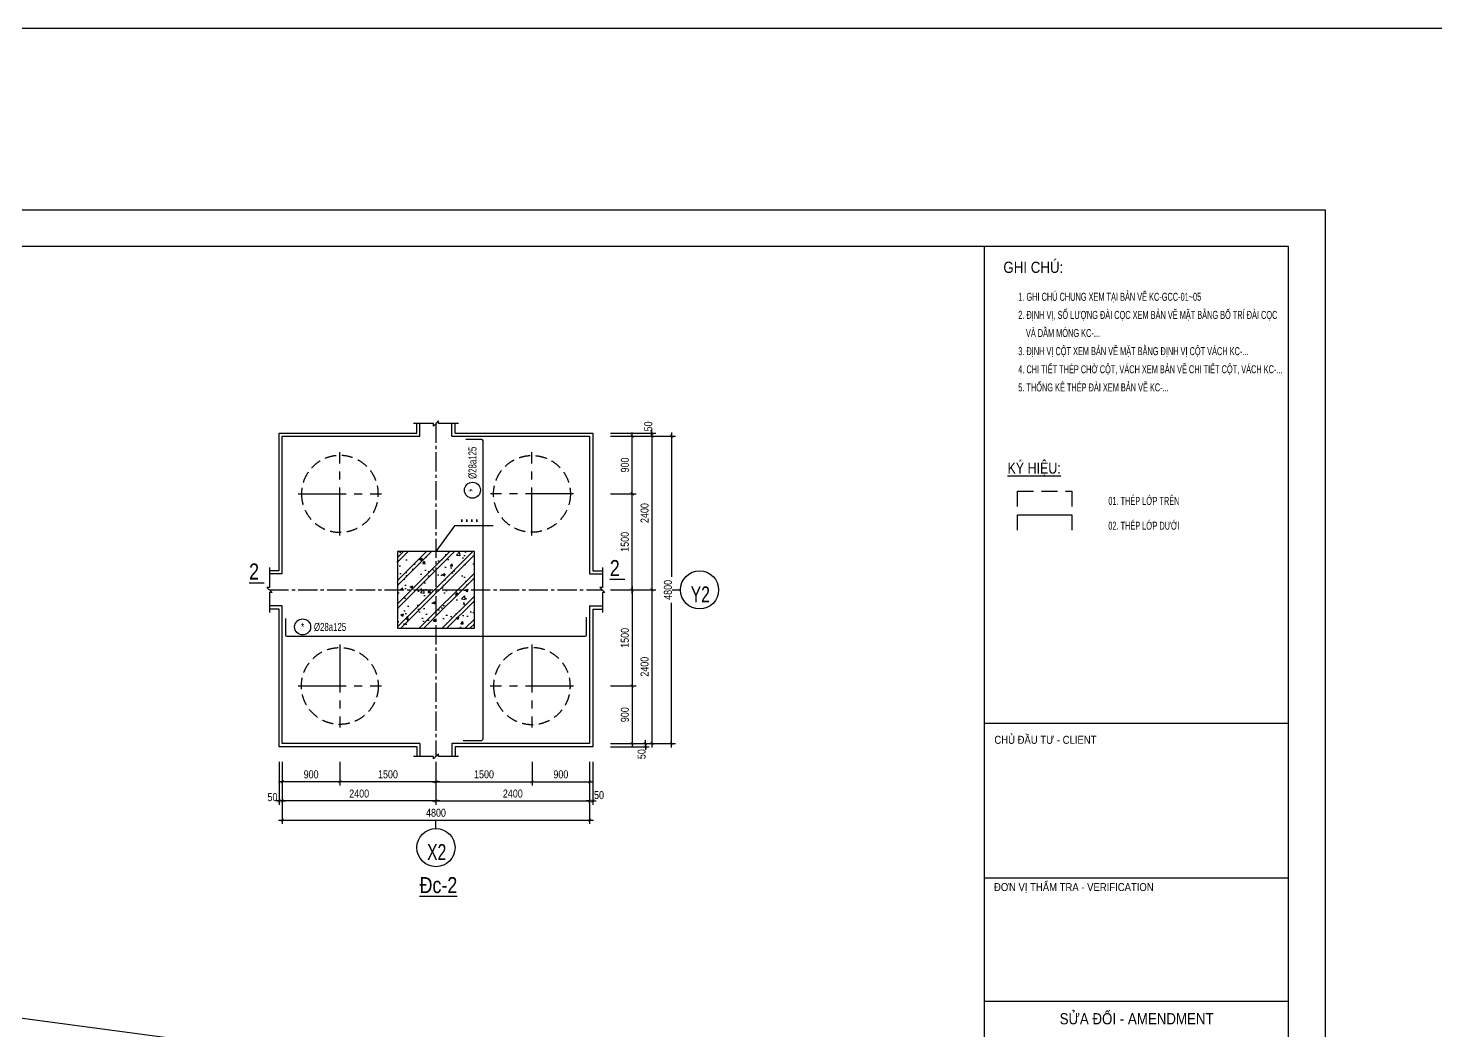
# Model space of a CAD drawing. Extents: x 71 to 2424299, y -14 to 1061502.
# Drawn here: x 1141102 to 1152095, y 494969 to 502800 of the extents above; entities that cross this region are included whole.
import ezdxf
from ezdxf.enums import TextEntityAlignment as Align

# ---------------------------------------------------------------- set-up
doc = ezdxf.new("R2010")
doc.units = 0
doc.header["$LTSCALE"] = 1000
doc.header["$MEASUREMENT"] = 0
doc.header["$PDMODE"] = 3
doc.linetypes.add('CENTER2', pattern=[1.125, 0.75, -0.125, 0.125, -0.125])
doc.linetypes.add('HIDDEN', pattern=[0.375, 0.25, -0.125])
doc.layers.get('0').update_dxf_attribs({"linetype": 'CONTINUOUS'})
doc.layers.get('Defpoints').update_dxf_attribs({"linetype": 'CONTINUOUS'})
for name, color, linetype in [('CDC -TEXT KHUNG', 7, 'CONTINUOUS'), ('CDC-KHUNGTEN', 7, 'CONTINUOUS'), ('CDC.01.AXIS', 160, 'CENTER2'), ('CDC.02.DIM', 1, 'CONTINUOUS'), ('CDC.03.BORDER', 3, 'CONTINUOUS'), ('CDC.04.HIDDEN', 8, 'HIDDEN'), ('CDC.05.STEEL', 4, 'CONTINUOUS'), ('CDC.06.TEXT', 2, 'CONTINUOUS'), ('CDC.09.COLUMN', 4, 'CONTINUOUS'), ('CDC.10.HATCH', 9, 'CONTINUOUS'), ('CDC.11.NOTE', 8, 'CONTINUOUS'), ('CDC.12.PILE', 7, 'CONTINUOUS'), ('CDC.14.STEELNUM', 9, 'CONTINUOUS'), ('KCS_CHI', 1, 'CONTINUOUS')]:
    doc.layers.add(name, color=color, linetype=linetype)
doc.styles.add('ARIAL', font='arial.ttf', dxfattribs={"width": 0.8})
doc.styles.add('KT CDC', font='arial.ttf', dxfattribs={"width": 0.85, "height": 200})
doc.styles.add('ROMANS', font='arial.ttf', dxfattribs={"width": 0.55})
doc.dimstyles.new('50', dxfattribs={"dimscale": 25, "dimtxt": 2.5, "dimasz": 1, "dimexe": 1.2, "dimexo": 0, "dimgap": 1, "dimtad": 1, "dimdec": 0, "dimlfac": 2, "dimdsep": 46, "dimtxsty": 'ARIAL', "dimblk": 'ARCHTICK', "dimcen": 1, "dimdle": 1.2, "dimclrd": 1, "dimclre": 1, "dimclrt": 2, "dimadec": 0, "dimazin": 0, "dimtfac": 0.00072, "dimtdec": 0, "dimtix": 1, "dimtmove": 2, "dimatfit": 3, "dimfxl": 1, "dimtolj": 1, "dimarcsym": 0})

# ---------------------------------------------------------------- blocks, each defined once
blk = doc.blocks.new('_ArchTick')
at = {"color": 0, "linetype": 'ByBlock', "const_width": 0.15}
blk.add_lwpolyline([(-0.5, -0.5), (0.5, 0.5)], dxfattribs=at)
blk = doc.blocks.new('*D1890')
at = {"layer": 'CDC.02.DIM', "color": 1, "lineweight": -2, "transparency": 16777216}
for p, q in [((1143087, 497070, 0), (1143087, 496735, 0)), ((1144287, 497070, 0), (1144287, 496735, 0)), ((1144317, 496765, 0), (1143057, 496765, 0))]:
    blk.add_line(p, q, dxfattribs=at)
at = {"layer": 'Defpoints', "color": 0, "transparency": 16777216}
for p in [(1143087, 497070, 0), (1144287, 497070, 0), (1143087, 496765, 0)]:
    blk.add_point(p, dxfattribs=at)
at = {"layer": 'CDC.02.DIM', "color": 1, "lineweight": -2, "transparency": 16777216, "xscale": 25, "yscale": 25, "zscale": 25, "rotation": 180}
blk.add_blockref('_ArchTick', (1143087, 496765, 0), dxfattribs=at)
at = {"layer": 'CDC.02.DIM', "color": 1, "lineweight": -2, "transparency": 16777216, "xscale": 25, "yscale": 25, "zscale": 25}
blk.add_blockref('_ArchTick', (1144287, 496765, 0), dxfattribs=at)
at = {"layer": 'CDC.02.DIM', "color": 2, "transparency": 16777216, "insert": (1143687, 496822, 0), "char_height": 62.5, "attachment_point": 5, "style": 'ARIAL'}
blk.add_mtext('\\A1;2400', dxfattribs=at)
blk = doc.blocks.new('*D1891')
at = {"layer": 'CDC.02.DIM', "color": 1, "lineweight": -2, "transparency": 16777216}
for p, q in [((1143062, 497070, 0), (1143062, 496735, 0)), ((1143087, 497070, 0), (1143087, 496735, 0)), ((1143062, 496765, 0), (1143037, 496765, 0)), ((1143087, 496765, 0), (1143062, 496765, 0)), ((1143087, 496765, 0), (1143112, 496765, 0))]:
    blk.add_line(p, q, dxfattribs=at)
at = {"layer": 'Defpoints', "color": 0, "transparency": 16777216}
for p in [(1143062, 497070, 0), (1143087, 497070, 0), (1143062, 496765, 0)]:
    blk.add_point(p, dxfattribs=at)
at = {"layer": 'CDC.02.DIM', "color": 1, "lineweight": -2, "transparency": 16777216, "xscale": 25, "yscale": 25, "zscale": 25}
blk.add_blockref('_ArchTick', (1143062, 496765, 0), dxfattribs=at)
at = {"layer": 'CDC.02.DIM', "color": 1, "lineweight": -2, "transparency": 16777216, "xscale": 25, "yscale": 25, "zscale": 25, "rotation": 180}
blk.add_blockref('_ArchTick', (1143087, 496765, 0), dxfattribs=at)
at = {"layer": 'CDC.02.DIM', "color": 2, "transparency": 16777216, "insert": (1143010, 496794, 0), "char_height": 62.5, "attachment_point": 5, "style": 'ARIAL'}
blk.add_mtext('\\A1;50', dxfattribs=at)
blk = doc.blocks.new('*D1892')
at = {"layer": 'CDC.02.DIM', "color": 1, "lineweight": -2, "transparency": 16777216}
for p, q in [((1144287, 497070, 0), (1144287, 496735, 0)), ((1145487, 497070, 0), (1145487, 496735, 0)), ((1144257, 496765, 0), (1145517, 496765, 0))]:
    blk.add_line(p, q, dxfattribs=at)
at = {"layer": 'Defpoints', "color": 0, "transparency": 16777216}
for p in [(1144287, 497070, 0), (1145487, 497070, 0), (1145487, 496765, 0)]:
    blk.add_point(p, dxfattribs=at)
at = {"layer": 'CDC.02.DIM', "color": 1, "lineweight": -2, "transparency": 16777216, "xscale": 25, "yscale": 25, "zscale": 25, "rotation": 180}
blk.add_blockref('_ArchTick', (1144287, 496765, 0), dxfattribs=at)
at = {"layer": 'CDC.02.DIM', "color": 1, "lineweight": -2, "transparency": 16777216, "xscale": 25, "yscale": 25, "zscale": 25}
blk.add_blockref('_ArchTick', (1145487, 496765, 0), dxfattribs=at)
at = {"layer": 'CDC.02.DIM', "color": 2, "transparency": 16777216, "insert": (1144887, 496822, 0), "char_height": 62.5, "attachment_point": 5, "style": 'ARIAL'}
blk.add_mtext('\\A1;2400', dxfattribs=at)
blk = doc.blocks.new('*D1893')
at = {"layer": 'CDC.02.DIM', "color": 1, "lineweight": -2, "transparency": 16777216}
for p, q in [((1145487, 497070, 0), (1145487, 496735, 0)), ((1145512, 497070, 0), (1145512, 496735, 0)), ((1145487, 496765, 0), (1145462, 496765, 0)), ((1145487, 496765, 0), (1145512, 496765, 0)), ((1145512, 496765, 0), (1145537, 496765, 0))]:
    blk.add_line(p, q, dxfattribs=at)
at = {"layer": 'Defpoints', "color": 0, "transparency": 16777216}
for p in [(1145487, 497070, 0), (1145512, 497070, 0), (1145512, 496765, 0)]:
    blk.add_point(p, dxfattribs=at)
at = {"layer": 'CDC.02.DIM', "color": 1, "lineweight": -2, "transparency": 16777216, "xscale": 25, "yscale": 25, "zscale": 25}
blk.add_blockref('_ArchTick', (1145487, 496765, 0), dxfattribs=at)
at = {"layer": 'CDC.02.DIM', "color": 1, "lineweight": -2, "transparency": 16777216, "xscale": 25, "yscale": 25, "zscale": 25, "rotation": 180}
blk.add_blockref('_ArchTick', (1145512, 496765, 0), dxfattribs=at)
at = {"layer": 'CDC.02.DIM', "color": 2, "transparency": 16777216, "insert": (1145560, 496810, 0), "char_height": 62.5, "attachment_point": 5, "style": 'ARIAL'}
blk.add_mtext('\\A1;50', dxfattribs=at)
blk = doc.blocks.new('*D1894')
at = {"layer": 'CDC.02.DIM', "color": 1, "lineweight": -2, "transparency": 16777216}
for p, q in [((1143087, 497070, 0), (1143087, 496585, 0)), ((1145487, 497070, 0), (1145487, 496585, 0)), ((1143057, 496615, 0), (1145517, 496615, 0))]:
    blk.add_line(p, q, dxfattribs=at)
at = {"layer": 'Defpoints', "color": 0, "transparency": 16777216}
for p in [(1143087, 497070, 0), (1145487, 497070, 0), (1145487, 496615, 0)]:
    blk.add_point(p, dxfattribs=at)
at = {"layer": 'CDC.02.DIM', "color": 1, "lineweight": -2, "transparency": 16777216, "xscale": 25, "yscale": 25, "zscale": 25, "rotation": 180}
blk.add_blockref('_ArchTick', (1143087, 496615, 0), dxfattribs=at)
at = {"layer": 'CDC.02.DIM', "color": 1, "lineweight": -2, "transparency": 16777216, "xscale": 25, "yscale": 25, "zscale": 25}
blk.add_blockref('_ArchTick', (1145487, 496615, 0), dxfattribs=at)
at = {"layer": 'CDC.02.DIM', "color": 2, "transparency": 16777216, "insert": (1144287, 496672, 0), "char_height": 62.5, "attachment_point": 5, "style": 'ARIAL'}
blk.add_mtext('\\A1;4800', dxfattribs=at)
blk = doc.blocks.new('*D1895')
at = {"layer": 'CDC.02.DIM', "color": 1, "lineweight": -2, "transparency": 16777216}
for p, q in [((1143537, 497070), (1143537, 496885)), ((1144287, 497070), (1144287, 496885)), ((1144317, 496915), (1143507, 496915))]:
    blk.add_line(p, q, dxfattribs=at)
at = {"layer": 'Defpoints', "color": 0, "transparency": 16777216}
for p in [(1143537, 497070), (1144287, 497070), (1143537, 496915)]:
    blk.add_point(p, dxfattribs=at)
at = {"layer": 'CDC.02.DIM', "color": 1, "lineweight": -2, "transparency": 16777216, "xscale": 25, "yscale": 25, "zscale": 25, "rotation": 180}
blk.add_blockref('_ArchTick', (1143537, 496915), dxfattribs=at)
at = {"layer": 'CDC.02.DIM', "color": 1, "lineweight": -2, "transparency": 16777216, "xscale": 25, "yscale": 25, "zscale": 25}
blk.add_blockref('_ArchTick', (1144287, 496915), dxfattribs=at)
at = {"layer": 'CDC.02.DIM', "color": 2, "transparency": 16777216, "insert": (1143912, 496972), "char_height": 62.5, "attachment_point": 5, "style": 'ARIAL'}
blk.add_mtext('\\A1;1500', dxfattribs=at)
blk = doc.blocks.new('*D1896')
at = {"layer": 'CDC.02.DIM', "color": 1, "lineweight": -2, "transparency": 16777216}
for p, q in [((1144287, 497070), (1144287, 496885)), ((1145037, 497070), (1145037, 496885)), ((1144257, 496915), (1145067, 496915))]:
    blk.add_line(p, q, dxfattribs=at)
at = {"layer": 'Defpoints', "color": 0, "transparency": 16777216}
for p in [(1144287, 497070), (1145037, 497070), (1145037, 496915)]:
    blk.add_point(p, dxfattribs=at)
at = {"layer": 'CDC.02.DIM', "color": 1, "lineweight": -2, "transparency": 16777216, "xscale": 25, "yscale": 25, "zscale": 25, "rotation": 180}
blk.add_blockref('_ArchTick', (1144287, 496915), dxfattribs=at)
at = {"layer": 'CDC.02.DIM', "color": 1, "lineweight": -2, "transparency": 16777216, "xscale": 25, "yscale": 25, "zscale": 25}
blk.add_blockref('_ArchTick', (1145037, 496915), dxfattribs=at)
at = {"layer": 'CDC.02.DIM', "color": 2, "transparency": 16777216, "insert": (1144662, 496972), "char_height": 62.5, "attachment_point": 5, "style": 'ARIAL'}
blk.add_mtext('\\A1;1500', dxfattribs=at)
blk = doc.blocks.new('*D1897')
at = {"layer": 'CDC.02.DIM', "color": 1, "lineweight": -2, "transparency": 16777216}
for p, q in [((1145650, 499613), (1146003, 499613)), ((1145973, 499643), (1145973, 498383)), ((1145650, 498413), (1146003, 498413))]:
    blk.add_line(p, q, dxfattribs=at)
at = {"layer": 'Defpoints', "color": 0, "transparency": 16777216}
for p in [(1145650, 499613), (1145650, 498413), (1145973, 498413)]:
    blk.add_point(p, dxfattribs=at)
at = {"layer": 'CDC.02.DIM', "color": 1, "lineweight": -2, "transparency": 16777216, "xscale": 25, "yscale": 25, "zscale": 25}
for p, rotation in [((1145973, 499613), 90), ((1145973, 498413), 270)]:
    blk.add_blockref('_ArchTick', p, dxfattribs=dict(at, rotation=rotation))
at = {"layer": 'CDC.02.DIM', "color": 2, "transparency": 16777216, "insert": (1145916, 499013), "char_height": 62.5, "attachment_point": 5, "rotation": 90, "style": 'ARIAL'}
blk.add_mtext('\\A1;2400', dxfattribs=at)
blk = doc.blocks.new('*D1898')
at = {"layer": 'CDC.02.DIM', "color": 1, "lineweight": -2, "transparency": 16777216}
for p, q in [((1145650, 498413), (1146003, 498413)), ((1145973, 498443), (1145973, 497183)), ((1145650, 497213), (1146003, 497213))]:
    blk.add_line(p, q, dxfattribs=at)
at = {"layer": 'Defpoints', "color": 0, "transparency": 16777216}
for p in [(1145650, 498413), (1145650, 497213), (1145973, 497213)]:
    blk.add_point(p, dxfattribs=at)
at = {"layer": 'CDC.02.DIM', "color": 1, "lineweight": -2, "transparency": 16777216, "xscale": 25, "yscale": 25, "zscale": 25}
for p, rotation in [((1145973, 498413), 90), ((1145973, 497213), 270)]:
    blk.add_blockref('_ArchTick', p, dxfattribs=dict(at, rotation=rotation))
at = {"layer": 'CDC.02.DIM', "color": 2, "transparency": 16777216, "insert": (1145916, 497813), "char_height": 62.5, "attachment_point": 5, "rotation": 90, "style": 'ARIAL'}
blk.add_mtext('\\A1;2400', dxfattribs=at)
blk = doc.blocks.new('*D1899')
at = {"layer": 'CDC.02.DIM', "color": 1, "lineweight": -2, "transparency": 16777216}
for p, q in [((1145650, 499613), (1146157, 499613)), ((1146127, 499643), (1146127, 498514)), ((1146127, 497183), (1146127, 498313)), ((1145650, 497213), (1146157, 497213))]:
    blk.add_line(p, q, dxfattribs=at)
at = {"layer": 'Defpoints', "color": 0, "transparency": 16777216}
for p in [(1145650, 499613), (1145650, 497213), (1146127, 497213)]:
    blk.add_point(p, dxfattribs=at)
at = {"layer": 'CDC.02.DIM', "color": 1, "lineweight": -2, "transparency": 16777216, "xscale": 25, "yscale": 25, "zscale": 25}
for p, rotation in [((1146127, 499613), 90), ((1146127, 497213), 270)]:
    blk.add_blockref('_ArchTick', p, dxfattribs=dict(at, rotation=rotation))
at = {"layer": 'CDC.02.DIM', "color": 2, "transparency": 16777216, "insert": (1146098, 498413), "char_height": 62.5, "attachment_point": 5, "rotation": 90, "style": 'ARIAL'}
blk.add_mtext('\\A1;4800', dxfattribs=at)
blk = doc.blocks.new('*D1900')
at = {"layer": 'CDC.02.DIM', "color": 1, "lineweight": -2, "transparency": 16777216}
for p, q in [((1145650, 499638), (1146003, 499638)), ((1145650, 499613), (1146003, 499613)), ((1145973, 499638), (1145973, 499663)), ((1145973, 499613), (1145973, 499638)), ((1145973, 499613), (1145973, 499588))]:
    blk.add_line(p, q, dxfattribs=at)
at = {"layer": 'Defpoints', "color": 0, "transparency": 16777216}
for p in [(1145650, 499638), (1145650, 499613), (1145973, 499638)]:
    blk.add_point(p, dxfattribs=at)
at = {"layer": 'CDC.02.DIM', "color": 1, "lineweight": -2, "transparency": 16777216, "xscale": 25, "yscale": 25, "zscale": 25}
for p, rotation in [((1145973, 499638), 270), ((1145973, 499613), 90)]:
    blk.add_blockref('_ArchTick', p, dxfattribs=dict(at, rotation=rotation))
at = {"layer": 'CDC.02.DIM', "color": 2, "transparency": 16777216, "insert": (1145945, 499690), "char_height": 62.5, "attachment_point": 5, "rotation": 90, "style": 'ARIAL'}
blk.add_mtext('\\A1;50', dxfattribs=at)
blk = doc.blocks.new('*D1901')
at = {"layer": 'CDC.02.DIM', "color": 1, "lineweight": -2, "transparency": 16777216}
for p, q in [((1145650, 497213), (1145952, 497213)), ((1145922, 497213), (1145922, 497238)), ((1145922, 497213), (1145922, 497188)), ((1145650, 497188), (1145952, 497188)), ((1145922, 497188), (1145922, 497163))]:
    blk.add_line(p, q, dxfattribs=at)
at = {"layer": 'Defpoints', "color": 0, "transparency": 16777216}
for p in [(1145650, 497213), (1145650, 497188), (1145922, 497188)]:
    blk.add_point(p, dxfattribs=at)
at = {"layer": 'CDC.02.DIM', "color": 1, "lineweight": -2, "transparency": 16777216, "xscale": 25, "yscale": 25, "zscale": 25}
for p, rotation in [((1145922, 497213), 270), ((1145922, 497188), 90)]:
    blk.add_blockref('_ArchTick', p, dxfattribs=dict(at, rotation=rotation))
at = {"layer": 'CDC.02.DIM', "color": 2, "transparency": 16777216, "insert": (1145893, 497130), "char_height": 62.5, "attachment_point": 5, "rotation": 90, "style": 'ARIAL'}
blk.add_mtext('\\A1;50', dxfattribs=at)
blk = doc.blocks.new('*D1902')
at = {"layer": 'CDC.02.DIM', "color": 1, "lineweight": -2, "transparency": 16777216}
for p, q in [((1145819, 498383), (1145819, 499193)), ((1145650, 499163), (1145849, 499163)), ((1145650, 498413), (1145849, 498413))]:
    blk.add_line(p, q, dxfattribs=at)
at = {"layer": 'Defpoints', "color": 0, "transparency": 16777216}
for p in [(1145650, 499163), (1145819, 499163), (1145650, 498413)]:
    blk.add_point(p, dxfattribs=at)
at = {"layer": 'CDC.02.DIM', "color": 1, "lineweight": -2, "transparency": 16777216, "xscale": 25, "yscale": 25, "zscale": 25}
for p, rotation in [((1145819, 499163), 90), ((1145819, 498413), 270)]:
    blk.add_blockref('_ArchTick', p, dxfattribs=dict(at, rotation=rotation))
at = {"layer": 'CDC.02.DIM', "color": 2, "transparency": 16777216, "insert": (1145762, 498788), "char_height": 62.5, "attachment_point": 5, "rotation": 90, "style": 'ARIAL'}
blk.add_mtext('\\A1;1500', dxfattribs=at)
blk = doc.blocks.new('*D1903')
at = {"layer": 'CDC.02.DIM', "color": 1, "lineweight": -2, "transparency": 16777216}
for p, q in [((1145650, 498413), (1145849, 498413)), ((1145819, 498443), (1145819, 497633)), ((1145650, 497663), (1145849, 497663))]:
    blk.add_line(p, q, dxfattribs=at)
at = {"layer": 'Defpoints', "color": 0, "transparency": 16777216}
for p in [(1145650, 498413), (1145650, 497663), (1145819, 497663)]:
    blk.add_point(p, dxfattribs=at)
at = {"layer": 'CDC.02.DIM', "color": 1, "lineweight": -2, "transparency": 16777216, "xscale": 25, "yscale": 25, "zscale": 25}
for p, rotation in [((1145819, 498413), 90), ((1145819, 497663), 270)]:
    blk.add_blockref('_ArchTick', p, dxfattribs=dict(at, rotation=rotation))
at = {"layer": 'CDC.02.DIM', "color": 2, "transparency": 16777216, "insert": (1145762, 498038), "char_height": 62.5, "attachment_point": 5, "rotation": 90, "style": 'ARIAL'}
blk.add_mtext('\\A1;1500', dxfattribs=at)
blk = doc.blocks.new('D1200')
at = {"layer": 'CDC.01.AXIS'}
for p, q in [((0, -650), (0, 650)), ((650, 0), (-650, 0))]:
    blk.add_line(p, q, dxfattribs=at)
at = {"layer": 'CDC.04.HIDDEN', "ltscale": 0.7}
blk.add_circle((0, 0), 600, dxfattribs=at)
blk = doc.blocks.new('*D1729')
at = {"layer": 'CDC.02.DIM', "color": 1, "lineweight": -2, "transparency": 16777216}
for p, q in [((1143087, 497070), (1143087, 496885)), ((1143537, 497070), (1143537, 496885)), ((1143567, 496915), (1143057, 496915))]:
    blk.add_line(p, q, dxfattribs=at)
at = {"layer": 'Defpoints', "color": 0, "transparency": 16777216}
for p in [(1143087, 497070), (1143537, 497070), (1143087, 496915)]:
    blk.add_point(p, dxfattribs=at)
at = {"layer": 'CDC.02.DIM', "color": 1, "lineweight": -2, "transparency": 16777216, "xscale": 25, "yscale": 25, "zscale": 25, "rotation": 180}
blk.add_blockref('_ArchTick', (1143087, 496915), dxfattribs=at)
at = {"layer": 'CDC.02.DIM', "color": 1, "lineweight": -2, "transparency": 16777216, "xscale": 25, "yscale": 25, "zscale": 25}
blk.add_blockref('_ArchTick', (1143537, 496915), dxfattribs=at)
at = {"layer": 'CDC.02.DIM', "color": 2, "transparency": 16777216, "insert": (1143312, 496972), "char_height": 62.5, "attachment_point": 5, "style": 'ARIAL'}
blk.add_mtext('\\A1;900', dxfattribs=at)
blk = doc.blocks.new('*D1730')
at = {"layer": 'CDC.02.DIM', "color": 1, "lineweight": -2, "transparency": 16777216}
for p, q in [((1145037, 497070), (1145037, 496885)), ((1145487, 497070), (1145487, 496885)), ((1145007, 496915), (1145517, 496915))]:
    blk.add_line(p, q, dxfattribs=at)
at = {"layer": 'Defpoints', "color": 0, "transparency": 16777216}
for p in [(1145037, 497070), (1145487, 497070), (1145487, 496915)]:
    blk.add_point(p, dxfattribs=at)
at = {"layer": 'CDC.02.DIM', "color": 1, "lineweight": -2, "transparency": 16777216, "xscale": 25, "yscale": 25, "zscale": 25, "rotation": 180}
blk.add_blockref('_ArchTick', (1145037, 496915), dxfattribs=at)
at = {"layer": 'CDC.02.DIM', "color": 1, "lineweight": -2, "transparency": 16777216, "xscale": 25, "yscale": 25, "zscale": 25}
blk.add_blockref('_ArchTick', (1145487, 496915), dxfattribs=at)
at = {"layer": 'CDC.02.DIM', "color": 2, "transparency": 16777216, "insert": (1145262, 496972), "char_height": 62.5, "attachment_point": 5, "style": 'ARIAL'}
blk.add_mtext('\\A1;900', dxfattribs=at)
blk = doc.blocks.new('*D1731')
at = {"layer": 'CDC.02.DIM', "color": 1, "lineweight": -2, "transparency": 16777216}
for p, q in [((1145650, 497663), (1145849, 497663)), ((1145819, 497693), (1145819, 497183)), ((1145650, 497213), (1145849, 497213))]:
    blk.add_line(p, q, dxfattribs=at)
at = {"layer": 'Defpoints', "color": 0, "transparency": 16777216}
for p in [(1145650, 497663), (1145650, 497213), (1145819, 497213)]:
    blk.add_point(p, dxfattribs=at)
at = {"layer": 'CDC.02.DIM', "color": 1, "lineweight": -2, "transparency": 16777216, "xscale": 25, "yscale": 25, "zscale": 25}
for p, rotation in [((1145819, 497663), 90), ((1145819, 497213), 270)]:
    blk.add_blockref('_ArchTick', p, dxfattribs=dict(at, rotation=rotation))
at = {"layer": 'CDC.02.DIM', "color": 2, "transparency": 16777216, "insert": (1145762, 497438), "char_height": 62.5, "attachment_point": 5, "rotation": 90, "style": 'ARIAL'}
blk.add_mtext('\\A1;900', dxfattribs=at)
blk = doc.blocks.new('*D1732')
at = {"layer": 'CDC.02.DIM', "color": 1, "lineweight": -2, "transparency": 16777216}
for p, q in [((1145650, 499613), (1145849, 499613)), ((1145819, 499133), (1145819, 499643)), ((1145650, 499163), (1145849, 499163))]:
    blk.add_line(p, q, dxfattribs=at)
at = {"layer": 'Defpoints', "color": 0, "transparency": 16777216}
for p in [(1145650, 499613), (1145819, 499613), (1145650, 499163)]:
    blk.add_point(p, dxfattribs=at)
at = {"layer": 'CDC.02.DIM', "color": 1, "lineweight": -2, "transparency": 16777216, "xscale": 25, "yscale": 25, "zscale": 25}
for p, rotation in [((1145819, 499613), 90), ((1145819, 499163), 270)]:
    blk.add_blockref('_ArchTick', p, dxfattribs=dict(at, rotation=rotation))
at = {"layer": 'CDC.02.DIM', "color": 2, "transparency": 16777216, "insert": (1145762, 499388), "char_height": 62.5, "attachment_point": 5, "rotation": 90, "style": 'ARIAL'}
blk.add_mtext('\\A1;900', dxfattribs=at)
blk = doc.blocks.new('34')
at = {"color": 4, "elevation": 0}
blk.add_lwpolyline([(1087304, 521743), (1107165, 521743), (1107165, 536023), (1087304, 536023)], close=True, dxfattribs=at)
at = {"layer": 'CDC-KHUNGTEN', "color": 4}
blk.add_line((1104790, 521743), (1104790, 536023), dxfattribs=at)
at = {"layer": 'CDC-KHUNGTEN', "color": 7}
for p, q in [((1107165, 521743), (1107165, 536023)), ((1107165, 532296), (1104790, 532296)), ((1107165, 531089), (1104790, 531089)), ((1107165, 530125), (1104790, 530125))]:
    blk.add_line(p, q, dxfattribs=at)
at = {"layer": 'Defpoints', "elevation": 0}
blk.add_lwpolyline([(1086424, 521457), (1086424, 536307), (1107449, 536307), (1107449, 521457), (1086424, 521457)], close=True, dxfattribs=at)
at = {"layer": 'CDC -TEXT KHUNG', "style": 'KT CDC', "width": 0.85}
for s, p in [('CHỦ ĐẦU TƯ - CLIENT', (1104867, 532138)), ('ĐƠN VỊ THẨM TRA - VERIFICATION ', (1104864, 530988))]:
    blk.add_text(s, height=62.5, dxfattribs=at).set_placement(p)
at = {"layer": 'CDC -TEXT KHUNG', "color": 6, "style": 'KT CDC', "width": 0.85}
blk.add_text('SỬA ĐỔI - AMENDMENT', height=87.5, dxfattribs=at).set_placement((1105978, 529947), align=Align.CENTER)

msp = doc.modelspace()

# ---------------------------------------------------------------- hatches: boundary and pattern name
at = {"layer": 'CDC.10.HATCH'}
h = msp.add_hatch(dxfattribs=at)
h.set_pattern_fill('CHAU-01', color=256, scale=30, style=0, pattern_type=2)
h.set_pattern_definition([(50, (0, -17150), (215.178055, -18.82564), [22.5, -247.5]), (355, (0, -17150), (-41.6254, 225.65764), [18, -198]), (100.4514, (17.93, -17151.57), (173.552815, 206.831863), [19.122057, -210.342634]), (46.1842, (0, -17090), (320.172315, -49.655704), [33.75, -371.25]), (96.6356, (26.68, -17094.14), (280.39881, 292.23536), [28.68309, -315.5139]), (351.1842, (0, -17090), (280.39858, 292.23558), [27, -297]), (21, (30, -17105), (179.072116, -120.785667), [22.5, -247.5]), (326, (30, -17105), (72.9946, 217.545014), [18, -198]), (71.4514, (44.92, -17115.07), (252.06679, 96.75915), [19.122057, -210.342634]), (37.5, (0, -17150), (3.6479566, 99.868156), [0, -195.6, 0, -201, 0, -198.75]), (7.5, (0, -17150), (78.920861, 118.323514), [0, -114.6, 0, -191.1, 0, -75.75]), (327.5, (-66.9, -17150), (160.146731, -6.7664615), [0, -75, 0, -234, 0, -310.5]), (317.5, (-96.9, -17150), (174.955851, 30.031495), [0, -97.5, 0, -155.4, 0, -220.5]), (45, (0, -17150), (-90.156115, 90.156115), []), (45, (0, -17113.25), (-90.156115, 90.156115), [])])
h.paths.add_polyline_path([(1144586.55, 498712.65), (1143986.55, 498712.65), (1143986.55, 498112.65), (1144586.55, 498112.65)])

# ---------------------------------------------------------------- linework, layer by layer
at = {"layer": 'CDC.01.AXIS', "ltscale": 0.2}
for p, q in [((1144286.55, 499712.65), (1144286.55, 497112.65)), ((1142986.04, 498412.67), (1145586.55, 498412.16))]:
    msp.add_line(p, q, dxfattribs=at)
at = {"layer": 'CDC.03.BORDER'}
for p, q in [((1144161.55, 499612.65), (1144161.55, 499712.65)), ((1144411.55, 499612.65), (1144411.55, 499712.65)), ((1143086.55, 498537.16), (1142986.55, 498537.16)), ((1145486.55, 498537.16), (1145586.55, 498537.16)), ((1143086.55, 498287.16), (1142986.55, 498287.16)), ((1145486.55, 498287.16), (1145586.55, 498287.16)), ((1144161.55, 497212.65), (1144161.55, 497112.65)), ((1144411.55, 497212.65), (1144411.55, 497112.65))]:
    msp.add_line(p, q, dxfattribs=at)
at = {"layer": 'CDC.03.BORDER', "elevation": 0}
for points in [[(1143086.55, 498537.16), (1143086.55, 499612.65), (1144161.55, 499612.65)], [(1144411.55, 499612.65), (1145486.55, 499612.65), (1145486.55, 498537.16)], [(1144161.55, 497212.65), (1143086.55, 497212.65), (1143086.55, 498287.16)], [(1145486.55, 498287.16), (1145486.55, 497212.65), (1144411.55, 497212.65)]]:
    msp.add_lwpolyline(points, dxfattribs=at)
at = {"layer": 'CDC.05.STEEL', "elevation": 0}
for points in [[(1144500, 497237.65), (1144644.25, 497237.65, 0.41421356), (1144654.25, 497247.65), (1144654.25, 499577.65, 0.41421356), (1144644.25, 499587.65), (1144520, 499587.65)], [(1143111.55, 498190), (1143111.55, 498061.11, 0.41421356), (1143121.55, 498051.11), (1145451.55, 498051.11, 0.41421356), (1145461.55, 498061.11), (1145461.55, 498200)]]:
    msp.add_lwpolyline(points, format="xyb", dxfattribs=at)
at = {"layer": 'CDC.05.STEEL', "linetype": 'HIDDEN', "ltscale": 0.5, "elevation": 0}
msp.add_lwpolyline([(1148826.81, 499064.29), (1148826.81, 499182.75), (1149252.84, 499182.75), (1149252.84, 499064.29)], dxfattribs=at)
at = {"layer": 'CDC.05.STEEL', "elevation": 0}
msp.add_lwpolyline([(1148826.81, 498879.55), (1148826.81, 498998.02), (1149252.84, 498998.02), (1149252.84, 498879.55)], dxfattribs=at)
at = {"layer": 'CDC.09.COLUMN', "elevation": 0}
msp.add_lwpolyline([(1143986.55, 498112.65), (1144586.55, 498112.65), (1144586.55, 498712.65), (1143986.55, 498712.65)], close=True, dxfattribs=at)
at = {"layer": 'CDC.11.NOTE'}
for p, q in [((1144136.55, 499637.65), (1144136.55, 499712.65)), ((1144436.55, 499637.65), (1144436.55, 499712.65)), ((1143061.55, 498562.16), (1142986.55, 498562.16)), ((1145511.55, 498562.16), (1145586.55, 498562.16)), ((1146130.02, 498412.95), (1146195.94, 498412.95)), ((1143061.55, 498262.16), (1142986.55, 498262.16)), ((1145511.55, 498262.16), (1145586.55, 498262.16)), ((1144136.55, 497187.65), (1144136.55, 497112.65)), ((1144436.55, 497187.65), (1144436.55, 497112.65)), ((1144286.55, 496549.31, 0), (1144286.55, 496615.23, 0))]:
    msp.add_line(p, q, dxfattribs=at)
at = {"layer": 'CDC.11.NOTE', "elevation": 0}
for points in [[(1144461.55, 499712.65), (1144306.55, 499712.65), (1144306.55, 499732.65), (1144266.55, 499692.65), (1144266.55, 499712.65), (1144111.55, 499712.65)], [(1143061.55, 498562.16), (1143061.55, 499637.65), (1144136.55, 499637.65)], [(1144436.55, 499637.65), (1145511.55, 499637.65), (1145511.55, 498562.16)], [(1142986.55, 498587.16), (1142986.55, 498432.16), (1142966.55, 498432.16), (1143006.55, 498392.16), (1142986.55, 498392.16), (1142986.55, 498237.16)], [(1145586.55, 498587.16), (1145586.55, 498432.16), (1145566.55, 498432.16), (1145606.55, 498392.16), (1145586.55, 498392.16), (1145586.55, 498237.16)], [(1144136.55, 497187.65), (1143061.55, 497187.65), (1143061.55, 498262.16)], [(1145511.55, 498262.16), (1145511.55, 497187.65), (1144436.55, 497187.65)], [(1144461.55, 497112.65), (1144306.55, 497112.65), (1144306.55, 497132.65), (1144266.55, 497092.65), (1144266.55, 497112.65), (1144111.55, 497112.65)]]:
    msp.add_lwpolyline(points, dxfattribs=at)
at = {"layer": 'CDC.11.NOTE'}
for centre in [(1146345.08, 498412.95), (1144286.55, 496400.17, 0)]:
    msp.add_circle(centre, 149.14, dxfattribs=at)
at = {"layer": 'CDC.14.STEELNUM'}
for centre in [(1144571.75, 499191.33), (1143245.78, 498123.61)]:
    msp.add_circle(centre, 62.5, dxfattribs=at)
at = {"layer": 'Defpoints', "color": 1}
msp.add_line((1082950, 502800), (1264360, 478660), dxfattribs=at)
msp.add_lwpolyline([(1082950, 502800), (1264360, 502800), (1264360, 478660), (1082950, 478660)], close=True, dxfattribs=at)
at = {"layer": 'KCS_CHI', "elevation": 0}
msp.add_lwpolyline([(1144734.54, 498913.71), (1144430.97, 498913.71), (1144286.55, 498712.65)], dxfattribs=at)

# ---------------------------------------------------------------- block references
at = {"layer": 'CDC.03.BORDER'}
msp.add_blockref('34', (43780.36, -34927.16), dxfattribs=at)
at = {"layer": 'CDC.12.PILE', "yscale": 0.5, "zscale": 0.5}
for p, xscale in [((1143536.55, 499162.65), -0.5), ((1145036.55, 499162.65), 0.5)]:
    msp.add_blockref('D1200', p, dxfattribs=dict(at, xscale=xscale))
at = {"layer": 'CDC.12.PILE', "rotation": 179.9773539869514}
for p, xscale, yscale, zscale in [((1143536.26, 497662.47), 0.5000000000560113, 0.5000000000560113, 0.5000000000560113), ((1145036.26, 497661.88), -0.5000000000560113, 0.5, 0.5)]:
    msp.add_blockref('D1200', p, dxfattribs=dict(at, xscale=xscale, yscale=yscale, zscale=zscale))

# ---------------------------------------------------------------- texts
at = {"layer": 'CDC -TEXT KHUNG', "color": 6, "style": 'KT CDC', "width": 0.85}
msp.add_text('GHI CHÚ:', height=87.5, dxfattribs=at).set_placement((1148717.83, 500888.37))
at = {"layer": 'CDC.06.TEXT'}
for s, height, style, width, p in [('1. GHI CHÚ CHUNG XEM TẠI BẢN VẼ KC-GCC-01~05', 62.5, 'ROMANS', 0.55, (1148833.9, 500670.71, -80000)), ('2. ĐỊNH VỊ, SỐ LƯỢNG ĐÀI CỌC XEM BẢN VẼ MẶT BẰNG BỐ TRÍ ĐÀI CỌC', 62.5, 'ROMANS', 0.55, (1148833.9, 500529.18, -80000)), ('VÀ DẦM MÓNG KC-...', 62.5, 'ROMANS', 0.55, (1148893.9, 500387.66, -80000)), ('3. ĐỊNH VỊ CỘT XEM BẢN VẼ MẶT BẰNG ĐỊNH VỊ CỘT VÁCH KC-...', 62.5, 'ROMANS', 0.55, (1148833.9, 500246.14, -80000)), ('4. CHI TIẾT THÉP CHỜ CỘT, VÁCH XEM BẢN VẼ CHI TIẾT CỘT, VÁCH KC-...', 62.5, 'ROMANS', 0.55, (1148833.9, 500104.62, -80000)), ('5. THỐNG KÊ THÉP ĐÀI XEM BẢN VẼ KC-...', 62.5, 'ROMANS', 0.55, (1148833.9, 499963.09, -80000)), ('%%UKÝ HIỆU:', 87, 'ARIAL', 0.8, (1148749.73, 499320.7)), ('01. THÉP LỚP TRÊN', 62.5, 'ROMANS', 0.6, (1149537.51, 499076.76, -80000)), ('02. THÉP LỚP DƯỚI', 62.5, 'ROMANS', 0.6, (1149537.51, 498882.93, -80000))]:
    msp.add_text(s, height=height, dxfattribs=dict(at, style=style, width=width)).set_placement(p)
at = {"layer": 'CDC.06.TEXT', "style": 'ARIAL', "width": 0.7}
msp.add_text('%%C28a125', height=62.5, rotation=90, dxfattribs=at).set_placement((1144571.75, 499405.35), align=Align.MIDDLE_CENTER)
at = {"layer": 'CDC.06.TEXT', "style": 'ARIAL'}
for s, height, width, p in [('....', 125, 0.8, (1144547.63, 499006.6)), ('%%U2 ', 125, 0.8, (1142885.86, 498556.31, 0)), ('%%U2 ', 125, 0.8, (1145702.42, 498583.46, 0)), ('%%C28a125', 62.5, 0.7, (1143459.81, 498123.61)), ('%%UĐc-2', 125, 0.8, (1144305.83, 496107.39, 0))]:
    msp.add_text(s, height=height, dxfattribs=dict(at, width=width)).set_placement(p, align=Align.MIDDLE_CENTER)
at = {"layer": 'CDC.06.TEXT', "char_height": 125, "width": 116.16, "attachment_point": 8, "line_spacing_factor": 0.938532}
for s, insert in [('{\\fArial|b0|i0|c0|p34;\\W0.7;Y2}', (1146351, 498315.28)), ('{\\fArial|b0|i0|c0|p34;\\W0.7;X2}', (1144292.47, 496302.5, 0))]:
    msp.add_mtext(s, dxfattribs=dict(at, insert=insert))
at = {"layer": 'CDC.14.STEELNUM', "style": 'ARIAL', "width": 0.7}
msp.add_text('*', height=62.5, rotation=90, dxfattribs=at).set_placement((1144571.75, 499191.33), align=Align.MIDDLE_CENTER)
msp.add_text('*', height=62.5, dxfattribs=at).set_placement((1143245.78, 498123.61), align=Align.MIDDLE_CENTER)

# ---------------------------------------------------------------- dimensions: what is measured, and where the dimension line sits
at = {"layer": 'CDC.02.DIM'}
for base, p1, p2, picture, middle in [((1145973.1, 499637.65), (1145650, 499612.65), (1145650, 499637.65), '*D1900', (1145944.65, 499690)), ((1146126.56, 497212.65), (1145650, 499612.65), (1145650, 497212.65), '*D1899', (1146098.1, 498413.15)), ((1145921.55, 497187.65), (1145650, 497212.65), (1145650, 497187.65), '*D1901', (1145893.1, 497130))]:
    dim = msp.add_linear_dim(base=base, p1=p1, p2=p2, angle=90, dimstyle='50', dxfattribs=at)
    dim.commit()
    dim.dimension.update_dxf_attribs({"geometry": picture, "text_midpoint": middle, "dimtype": 160})
for base, p1, p2, angle, picture, middle in [((1145973.1, 498412.68), (1145650, 499612.65), (1145650, 498412.68), 90, '*D1897', (1145916.19, 499012.67)), ((1145819.05, 499612.65), (1145650, 499162.65), (1145650, 499612.65), 90, '*D1732', (1145762.14, 499387.65)), ((1145819.05, 499162.65), (1145650, 498412.68), (1145650, 499162.65), 90, '*D1902', (1145762.14, 498787.67)), ((1145973.1, 497212.65), (1145650, 498412.68), (1145650, 497212.65), 90, '*D1898', (1145916.19, 497812.67)), ((1145819.05, 497662.71), (1145650, 498412.68), (1145650, 497662.71), 270, '*D1903', (1145762.14, 498037.7)), ((1145819.05, 497212.65), (1145650, 497662.71), (1145650, 497212.65), 270, '*D1731', (1145762.14, 497437.68))]:
    dim = msp.add_linear_dim(base=base, p1=p1, p2=p2, angle=angle, dimstyle='50', dxfattribs=at)
    dim.commit()
    dim.dimension.update_dxf_attribs({"geometry": picture, "text_midpoint": middle})
for base, p1, p2, picture, middle in [((1143061.55, 496765.23, 0), (1143086.55, 497070, 0), (1143061.55, 497070, 0), '*D1891', (1143010, 496793.69, 0)), ((1145511.55, 496765.23, 0), (1145486.55, 497070, 0), (1145511.55, 497070, 0), '*D1893', (1145560, 496810, 0))]:
    dim = msp.add_linear_dim(base=base, p1=p1, p2=p2, dimstyle='50', dxfattribs=at)
    dim.commit()
    dim.dimension.update_dxf_attribs({"geometry": picture, "text_midpoint": middle, "dimtype": 160})
for base, p1, p2, picture, middle in [((1143086.55, 496765.23, 0), (1144286.56, 497070, 0), (1143086.55, 497070, 0), '*D1890', (1143686.56, 496822.15, 0)), ((1145486.55, 496615.23, 0), (1143086.55, 497070, 0), (1145486.55, 497070, 0), '*D1894', (1144286.55, 496672.15, 0)), ((1143086.55, 496915.23), (1143536.55, 497070), (1143086.55, 497070), '*D1729', (1143311.55, 496972.15)), ((1143536.55, 496915.23), (1144286.56, 497070), (1143536.55, 497070), '*D1895', (1143911.56, 496972.15)), ((1145486.55, 496765.23, 0), (1144286.56, 497070, 0), (1145486.55, 497070, 0), '*D1892', (1144886.56, 496822.15, 0)), ((1145036.55, 496915.23), (1144286.56, 497070), (1145036.55, 497070), '*D1896', (1144661.56, 496972.15)), ((1145486.55, 496915.23), (1145036.55, 497070), (1145486.55, 497070), '*D1730', (1145261.55, 496972.15))]:
    dim = msp.add_linear_dim(base=base, p1=p1, p2=p2, dimstyle='50', dxfattribs=at)
    dim.commit()
    dim.dimension.update_dxf_attribs({"geometry": picture, "text_midpoint": middle})

doc.saveas('drawing.dxf')
